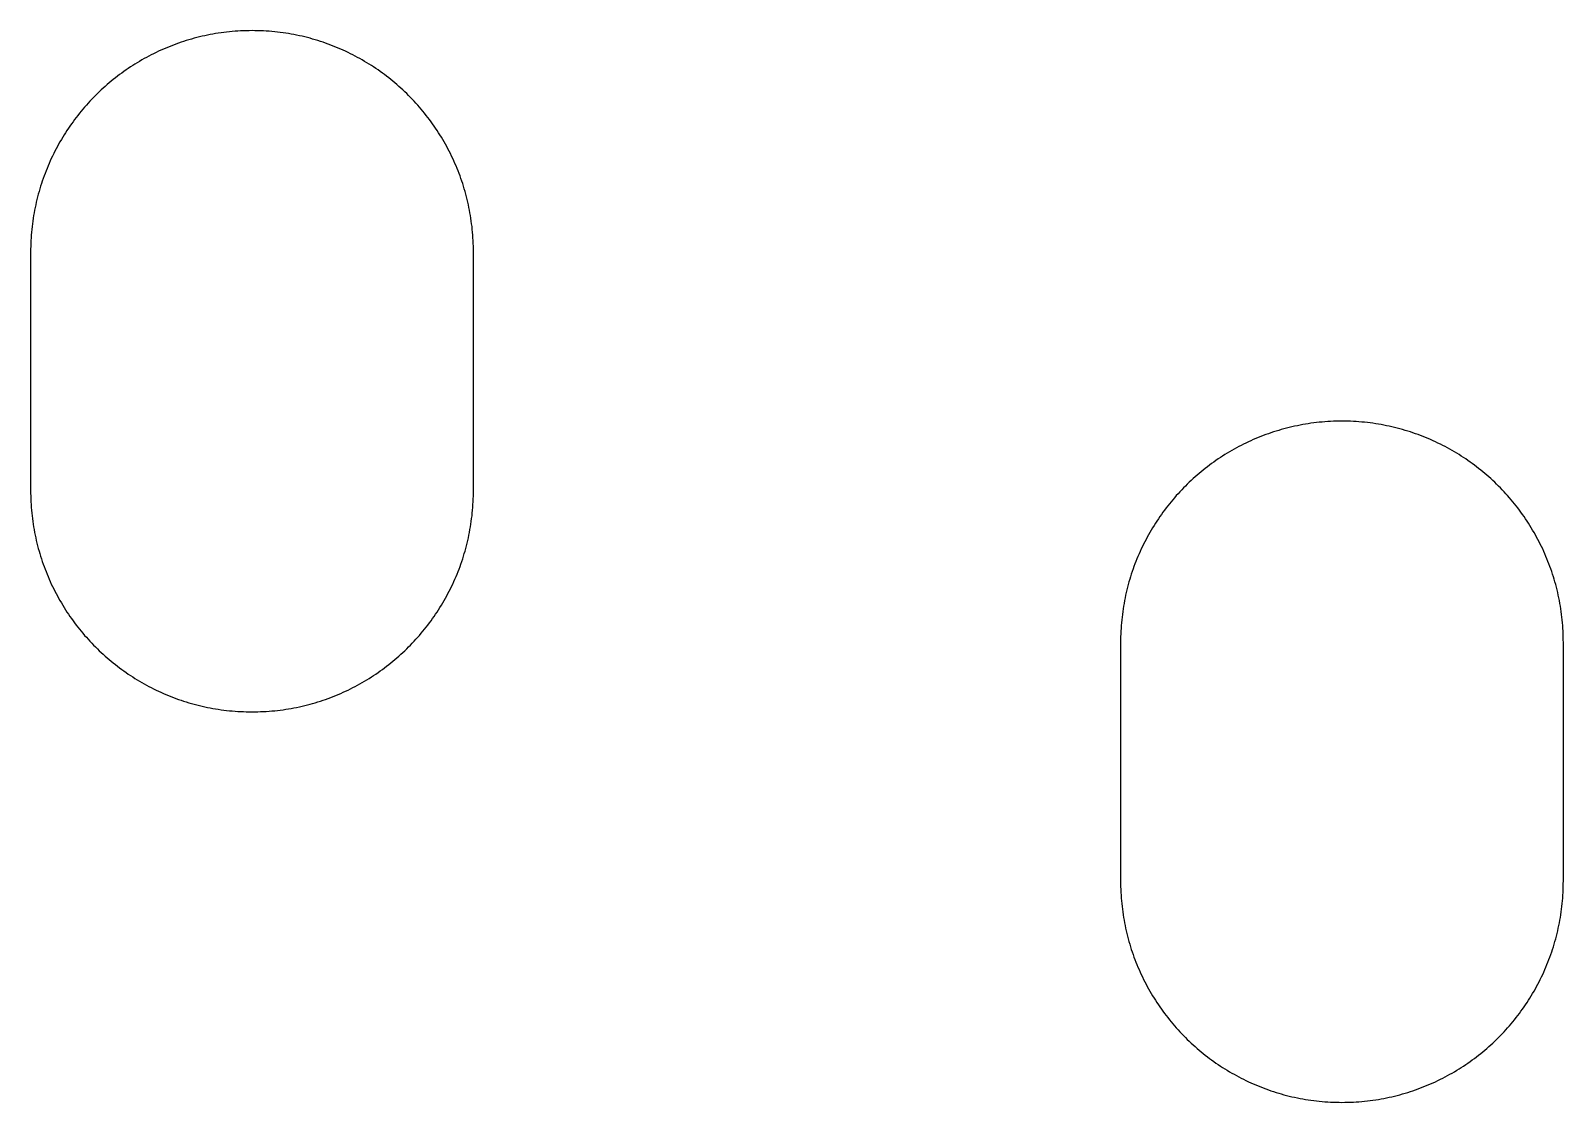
# Model space of a CAD drawing. Extents: x 1 to 174, y -78 to 96.
# Drawn here: x 126.38 to 171.38, y -78.19 to -46.73 of the extents above; entities that cross this region are included whole.
import ezdxf

# ---------------------------------------------------------------- set-up
doc = ezdxf.new("R2010")
doc.units = 0
doc.layers.add('LAYER_1', color=7, linetype='CONTINUOUS')

msp = doc.modelspace()

# ---------------------------------------------------------------- linework, layer by layer
at = {"layer": 'LAYER_1'}
for points in [[(139.379, -53.228), (139.378, -53.144), (139.377, -53.06), (139.374, -52.977), (139.37, -52.894), (139.366, -52.811), (139.36, -52.728), (139.353, -52.646), (139.345, -52.563), (139.337, -52.482), (139.327, -52.4), (139.316, -52.319), (139.304, -52.238), (139.291, -52.158), (139.277, -52.077), (139.263, -51.998), (139.247, -51.918), (139.23, -51.839), (139.212, -51.76), (139.194, -51.682), (139.174, -51.604), (139.154, -51.526), (139.132, -51.449), (139.11, -51.372), (139.087, -51.295), (139.063, -51.219), (139.037, -51.143), (139.011, -51.068), (138.985, -50.993), (138.957, -50.919), (138.928, -50.845), (138.899, -50.771), (138.868, -50.698), (138.837, -50.625), (138.805, -50.553), (138.772, -50.481), (138.738, -50.41), (138.703, -50.339), (138.668, -50.269), (138.632, -50.199), (138.594, -50.13), (138.556, -50.061), (138.518, -49.993), (138.478, -49.925), (138.438, -49.858), (138.397, -49.791), (138.355, -49.725), (138.312, -49.659), (138.269, -49.594), (138.225, -49.529), (138.18, -49.465), (138.134, -49.402), (138.088, -49.339), (138.04, -49.277), (137.993, -49.215), (137.944, -49.154), (137.895, -49.093), (137.845, -49.034), (137.794, -48.974), (137.742, -48.916), (137.69, -48.858), (137.638, -48.8), (137.584, -48.743), (137.53, -48.687), (137.475, -48.632), (137.42, -48.577), (137.364, -48.523), (137.307, -48.469), (137.249, -48.417), (137.191, -48.364), (137.133, -48.313), (137.073, -48.262), (137.014, -48.212), (136.953, -48.163), (136.892, -48.114), (136.83, -48.066), (136.768, -48.019), (136.705, -47.973), (136.642, -47.927), (136.578, -47.882), (136.513, -47.838), (136.448, -47.795), (136.382, -47.752), (136.316, -47.71), (136.249, -47.669), (136.182, -47.629), (136.114, -47.589), (136.046, -47.55), (135.977, -47.513), (135.908, -47.475), (135.838, -47.439), (135.768, -47.404), (135.697, -47.369), (135.626, -47.335), (135.554, -47.302), (135.482, -47.27), (135.409, -47.239), (135.336, -47.208), (135.262, -47.179), (135.188, -47.15), (135.114, -47.122), (135.039, -47.096), (134.964, -47.07), (134.888, -47.044), (134.812, -47.02), (134.735, -46.997), (134.658, -46.975), (134.581, -46.953), (134.503, -46.933), (134.425, -46.913), (134.347, -46.894), (134.268, -46.877), (134.189, -46.86), (134.109, -46.844), (134.03, -46.83), (133.949, -46.816), (133.869, -46.803), (133.788, -46.791), (133.707, -46.78), (133.625, -46.77), (133.544, -46.762), (133.461, -46.754), (133.379, -46.747), (133.296, -46.741), (133.213, -46.736), (133.13, -46.733), (133.047, -46.73), (132.963, -46.729), (132.879, -46.728), (132.795, -46.729), (132.711, -46.73), (132.628, -46.733), (132.544, -46.736), (132.461, -46.741), (132.379, -46.747), (132.296, -46.754), (132.214, -46.762), (132.133, -46.77), (132.051, -46.78), (131.97, -46.791), (131.889, -46.803), (131.809, -46.816), (131.728, -46.83), (131.648, -46.844), (131.569, -46.86), (131.49, -46.877), (131.411, -46.894), (131.333, -46.913), (131.254, -46.933), (131.177, -46.953), (131.099, -46.975), (131.023, -46.997), (130.946, -47.02), (130.87, -47.044), (130.794, -47.07), (130.719, -47.096), (130.644, -47.122), (130.57, -47.15), (130.496, -47.179), (130.422, -47.208), (130.349, -47.239), (130.276, -47.27), (130.204, -47.302), (130.132, -47.335), (130.061, -47.369), (129.99, -47.404), (129.92, -47.439), (129.85, -47.475), (129.781, -47.513), (129.712, -47.55), (129.644, -47.589), (129.576, -47.629), (129.508, -47.669), (129.442, -47.71), (129.375, -47.752), (129.31, -47.795), (129.245, -47.838), (129.18, -47.882), (129.116, -47.927), (129.053, -47.973), (128.99, -48.019), (128.928, -48.066), (128.866, -48.114), (128.805, -48.163), (128.744, -48.212), (128.684, -48.262), (128.625, -48.313), (128.567, -48.364), (128.508, -48.417), (128.451, -48.469), (128.394, -48.523), (128.338, -48.577), (128.283, -48.632), (128.228, -48.687), (128.174, -48.743), (128.12, -48.8), (128.068, -48.858), (128.015, -48.916), (127.964, -48.974), (127.913, -49.034), (127.863, -49.093), (127.814, -49.154), (127.765, -49.215), (127.717, -49.277), (127.67, -49.339), (127.624, -49.402), (127.578, -49.465), (127.533, -49.529), (127.489, -49.594), (127.446, -49.659), (127.403, -49.725), (127.361, -49.791), (127.32, -49.858), (127.28, -49.925), (127.24, -49.993), (127.201, -50.061), (127.163, -50.13), (127.126, -50.199), (127.09, -50.269), (127.055, -50.339), (127.02, -50.41), (126.986, -50.481), (126.953, -50.553), (126.921, -50.625), (126.89, -50.698), (126.859, -50.771), (126.83, -50.845), (126.801, -50.919), (126.773, -50.993), (126.746, -51.068), (126.72, -51.143), (126.695, -51.219), (126.671, -51.295), (126.648, -51.372), (126.626, -51.449), (126.604, -51.526), (126.584, -51.604), (126.564, -51.682), (126.545, -51.76), (126.528, -51.839), (126.511, -51.918), (126.495, -51.998), (126.48, -52.077), (126.467, -52.158), (126.454, -52.238), (126.442, -52.319), (126.431, -52.4), (126.421, -52.482), (126.412, -52.563), (126.405, -52.646), (126.398, -52.728), (126.392, -52.811), (126.387, -52.894), (126.384, -52.977), (126.381, -53.06), (126.379, -53.144), (126.379, -53.228), (126.379, -60.228), (126.379, -60.312), (126.381, -60.396), (126.384, -60.479), (126.387, -60.563), (126.392, -60.645), (126.398, -60.728), (126.405, -60.811), (126.412, -60.893), (126.421, -60.974), (126.431, -61.056), (126.442, -61.137), (126.454, -61.218), (126.467, -61.298), (126.48, -61.379), (126.495, -61.458), (126.511, -61.538), (126.528, -61.617), (126.545, -61.696), (126.564, -61.774), (126.584, -61.852), (126.604, -61.93), (126.626, -62.007), (126.648, -62.084), (126.671, -62.161), (126.695, -62.237), (126.72, -62.313), (126.746, -62.388), (126.773, -62.463), (126.801, -62.537), (126.83, -62.611), (126.859, -62.685), (126.89, -62.758), (126.921, -62.831), (126.953, -62.903), (126.986, -62.975), (127.02, -63.046), (127.055, -63.117), (127.09, -63.187), (127.126, -63.257), (127.163, -63.326), (127.201, -63.395), (127.24, -63.463), (127.28, -63.531), (127.32, -63.599), (127.361, -63.665), (127.403, -63.731), (127.446, -63.797), (127.489, -63.862), (127.533, -63.927), (127.578, -63.991), (127.624, -64.054), (127.67, -64.117), (127.717, -64.179), (127.765, -64.241), (127.814, -64.302), (127.863, -64.363), (127.913, -64.423), (127.964, -64.482), (128.015, -64.54), (128.068, -64.598), (128.12, -64.656), (128.174, -64.713), (128.228, -64.769), (128.283, -64.824), (128.338, -64.879), (128.394, -64.933), (128.451, -64.987), (128.508, -65.039), (128.567, -65.092), (128.625, -65.143), (128.684, -65.194), (128.744, -65.244), (128.805, -65.293), (128.866, -65.342), (128.928, -65.39), (128.99, -65.437), (129.053, -65.483), (129.116, -65.529), (129.18, -65.574), (129.245, -65.618), (129.31, -65.661), (129.375, -65.704), (129.442, -65.746), (129.508, -65.787), (129.576, -65.827), (129.644, -65.867), (129.712, -65.906), (129.781, -65.944), (129.85, -65.981), (129.92, -66.017), (129.99, -66.052), (130.061, -66.087), (130.132, -66.121), (130.204, -66.154), (130.276, -66.186), (130.349, -66.217), (130.422, -66.248), (130.496, -66.277), (130.57, -66.306), (130.644, -66.334), (130.719, -66.361), (130.794, -66.387), (130.87, -66.412), (130.946, -66.436), (131.023, -66.459), (131.099, -66.481), (131.177, -66.503), (131.254, -66.523), (131.333, -66.543), (131.411, -66.562), (131.49, -66.579), (131.569, -66.596), (131.648, -66.612), (131.728, -66.627), (131.809, -66.64), (131.889, -66.653), (131.97, -66.665), (132.051, -66.676), (132.133, -66.686), (132.214, -66.694), (132.296, -66.702), (132.379, -66.709), (132.461, -66.715), (132.544, -66.72), (132.628, -66.723), (132.711, -66.726), (132.795, -66.728), (132.879, -66.728), (132.963, -66.728), (133.047, -66.726), (133.13, -66.723), (133.213, -66.72), (133.296, -66.715), (133.379, -66.709), (133.461, -66.702), (133.544, -66.694), (133.625, -66.686), (133.707, -66.676), (133.788, -66.665), (133.869, -66.653), (133.949, -66.64), (134.03, -66.627), (134.109, -66.612), (134.189, -66.596), (134.268, -66.579), (134.347, -66.562), (134.425, -66.543), (134.503, -66.523), (134.581, -66.503), (134.658, -66.481), (134.735, -66.459), (134.812, -66.436), (134.888, -66.412), (134.964, -66.387), (135.039, -66.361), (135.114, -66.334), (135.188, -66.306), (135.262, -66.277), (135.336, -66.248), (135.409, -66.217), (135.482, -66.186), (135.554, -66.154), (135.626, -66.121), (135.697, -66.087), (135.768, -66.052), (135.838, -66.017), (135.908, -65.981), (135.977, -65.944), (136.046, -65.906), (136.114, -65.867), (136.182, -65.827), (136.249, -65.787), (136.316, -65.746), (136.382, -65.704), (136.448, -65.661), (136.513, -65.618), (136.578, -65.574), (136.642, -65.529), (136.705, -65.483), (136.768, -65.437), (136.83, -65.39), (136.892, -65.342), (136.953, -65.293), (137.014, -65.244), (137.073, -65.194), (137.133, -65.143), (137.191, -65.092), (137.249, -65.039), (137.307, -64.987), (137.364, -64.933), (137.42, -64.879), (137.475, -64.824), (137.53, -64.769), (137.584, -64.713), (137.638, -64.656), (137.69, -64.598), (137.742, -64.54), (137.794, -64.482), (137.845, -64.423), (137.895, -64.363), (137.944, -64.302), (137.993, -64.241), (138.04, -64.179), (138.088, -64.117), (138.134, -64.054), (138.18, -63.991), (138.225, -63.927), (138.269, -63.862), (138.312, -63.797), (138.355, -63.731), (138.397, -63.665), (138.438, -63.599), (138.478, -63.531), (138.518, -63.463), (138.556, -63.395), (138.594, -63.326), (138.632, -63.257), (138.668, -63.187), (138.703, -63.117), (138.738, -63.046), (138.772, -62.975), (138.805, -62.903), (138.837, -62.831), (138.868, -62.758), (138.899, -62.685), (138.928, -62.611), (138.957, -62.537), (138.985, -62.463), (139.011, -62.388), (139.037, -62.313), (139.063, -62.237), (139.087, -62.161), (139.11, -62.084), (139.132, -62.007), (139.154, -61.93), (139.174, -61.852), (139.194, -61.774), (139.212, -61.696), (139.23, -61.617), (139.247, -61.538), (139.263, -61.458), (139.277, -61.379), (139.291, -61.298), (139.304, -61.218), (139.316, -61.137), (139.327, -61.056), (139.337, -60.974), (139.345, -60.893), (139.353, -60.811), (139.36, -60.728), (139.366, -60.645), (139.37, -60.563), (139.374, -60.479), (139.377, -60.396), (139.378, -60.312), (139.379, -60.228)], [(171.379, -64.694), (171.378, -64.61), (171.377, -64.526), (171.374, -64.442), (171.37, -64.359), (171.366, -64.276), (171.36, -64.194), (171.353, -64.111), (171.345, -64.029), (171.337, -63.947), (171.327, -63.866), (171.316, -63.785), (171.304, -63.704), (171.291, -63.623), (171.277, -63.543), (171.263, -63.463), (171.247, -63.384), (171.23, -63.305), (171.213, -63.226), (171.194, -63.147), (171.174, -63.069), (171.154, -62.992), (171.132, -62.914), (171.11, -62.837), (171.087, -62.761), (171.063, -62.685), (171.037, -62.609), (171.011, -62.534), (170.985, -62.459), (170.957, -62.384), (170.928, -62.31), (170.899, -62.237), (170.868, -62.164), (170.837, -62.091), (170.805, -62.019), (170.772, -61.947), (170.738, -61.876), (170.703, -61.805), (170.668, -61.735), (170.632, -61.665), (170.594, -61.595), (170.557, -61.527), (170.518, -61.458), (170.478, -61.391), (170.438, -61.323), (170.397, -61.256), (170.355, -61.19), (170.312, -61.125), (170.269, -61.06), (170.225, -60.995), (170.18, -60.931), (170.134, -60.868), (170.088, -60.805), (170.04, -60.742), (169.993, -60.681), (169.944, -60.62), (169.895, -60.559), (169.845, -60.499), (169.794, -60.44), (169.742, -60.381), (169.69, -60.323), (169.638, -60.266), (169.584, -60.209), (169.53, -60.153), (169.475, -60.098), (169.42, -60.043), (169.364, -59.989), (169.307, -59.935), (169.249, -59.882), (169.191, -59.83), (169.133, -59.779), (169.073, -59.728), (169.014, -59.678), (168.953, -59.629), (168.892, -59.58), (168.83, -59.532), (168.768, -59.485), (168.705, -59.439), (168.642, -59.393), (168.578, -59.348), (168.513, -59.304), (168.448, -59.26), (168.382, -59.218), (168.316, -59.176), (168.249, -59.135), (168.182, -59.094), (168.114, -59.055), (168.046, -59.016), (167.977, -58.978), (167.908, -58.941), (167.838, -58.905), (167.768, -58.869), (167.697, -58.835), (167.626, -58.801), (167.554, -58.768), (167.482, -58.736), (167.409, -58.705), (167.336, -58.674), (167.262, -58.645), (167.188, -58.616), (167.114, -58.588), (167.039, -58.561), (166.964, -58.535), (166.888, -58.51), (166.812, -58.486), (166.735, -58.463), (166.658, -58.44), (166.581, -58.419), (166.503, -58.398), (166.425, -58.379), (166.347, -58.36), (166.268, -58.342), (166.189, -58.326), (166.109, -58.31), (166.03, -58.295), (165.949, -58.281), (165.869, -58.269), (165.788, -58.257), (165.707, -58.246), (165.625, -58.236), (165.544, -58.227), (165.461, -58.219), (165.379, -58.213), (165.296, -58.207), (165.213, -58.202), (165.13, -58.198), (165.047, -58.196), (164.963, -58.194), (164.879, -58.194), (164.795, -58.194), (164.711, -58.196), (164.628, -58.198), (164.544, -58.202), (164.462, -58.207), (164.379, -58.213), (164.296, -58.219), (164.214, -58.227), (164.133, -58.236), (164.051, -58.246), (163.97, -58.257), (163.889, -58.269), (163.809, -58.281), (163.728, -58.295), (163.648, -58.31), (163.569, -58.326), (163.49, -58.342), (163.411, -58.36), (163.333, -58.379), (163.254, -58.398), (163.177, -58.419), (163.099, -58.44), (163.023, -58.463), (162.946, -58.486), (162.87, -58.51), (162.794, -58.535), (162.719, -58.561), (162.644, -58.588), (162.57, -58.616), (162.496, -58.645), (162.422, -58.674), (162.349, -58.705), (162.276, -58.736), (162.204, -58.768), (162.132, -58.801), (162.061, -58.835), (161.99, -58.869), (161.92, -58.905), (161.85, -58.941), (161.781, -58.978), (161.712, -59.016), (161.644, -59.055), (161.576, -59.094), (161.508, -59.135), (161.442, -59.176), (161.376, -59.218), (161.31, -59.26), (161.245, -59.304), (161.18, -59.348), (161.116, -59.393), (161.053, -59.439), (160.99, -59.485), (160.928, -59.532), (160.866, -59.58), (160.805, -59.629), (160.744, -59.678), (160.684, -59.728), (160.625, -59.779), (160.567, -59.83), (160.508, -59.882), (160.451, -59.935), (160.394, -59.989), (160.338, -60.043), (160.283, -60.098), (160.228, -60.153), (160.174, -60.209), (160.12, -60.266), (160.068, -60.323), (160.015, -60.381), (159.964, -60.44), (159.913, -60.499), (159.863, -60.559), (159.814, -60.62), (159.765, -60.681), (159.717, -60.742), (159.67, -60.805), (159.624, -60.868), (159.578, -60.931), (159.533, -60.995), (159.489, -61.06), (159.446, -61.125), (159.403, -61.19), (159.361, -61.256), (159.32, -61.323), (159.28, -61.391), (159.24, -61.458), (159.201, -61.527), (159.163, -61.595), (159.126, -61.665), (159.09, -61.735), (159.055, -61.805), (159.02, -61.876), (158.986, -61.947), (158.953, -62.019), (158.921, -62.091), (158.89, -62.164), (158.859, -62.237), (158.83, -62.31), (158.801, -62.384), (158.773, -62.459), (158.746, -62.534), (158.72, -62.609), (158.695, -62.685), (158.671, -62.761), (158.648, -62.837), (158.626, -62.914), (158.604, -62.992), (158.584, -63.069), (158.564, -63.147), (158.545, -63.226), (158.528, -63.305), (158.511, -63.384), (158.495, -63.463), (158.48, -63.543), (158.467, -63.623), (158.454, -63.704), (158.442, -63.785), (158.431, -63.866), (158.421, -63.947), (158.413, -64.029), (158.405, -64.111), (158.398, -64.194), (158.392, -64.276), (158.387, -64.359), (158.384, -64.442), (158.381, -64.526), (158.379, -64.61), (158.379, -64.694), (158.379, -71.694), (158.379, -71.778), (158.381, -71.861), (158.384, -71.945), (158.387, -72.028), (158.392, -72.111), (158.398, -72.194), (158.405, -72.276), (158.413, -72.358), (158.421, -72.44), (158.431, -72.522), (158.442, -72.603), (158.454, -72.684), (158.467, -72.764), (158.48, -72.844), (158.495, -72.924), (158.511, -73.004), (158.528, -73.083), (158.545, -73.162), (158.564, -73.24), (158.584, -73.318), (158.604, -73.396), (158.626, -73.473), (158.648, -73.55), (158.671, -73.627), (158.695, -73.703), (158.72, -73.778), (158.746, -73.854), (158.773, -73.929), (158.801, -74.003), (158.83, -74.077), (158.859, -74.151), (158.89, -74.224), (158.921, -74.296), (158.953, -74.369), (158.986, -74.44), (159.02, -74.512), (159.055, -74.583), (159.09, -74.653), (159.126, -74.723), (159.163, -74.792), (159.201, -74.861), (159.24, -74.929), (159.28, -74.997), (159.32, -75.064), (159.361, -75.131), (159.403, -75.197), (159.446, -75.263), (159.489, -75.328), (159.533, -75.392), (159.578, -75.456), (159.624, -75.52), (159.67, -75.583), (159.717, -75.645), (159.765, -75.707), (159.814, -75.768), (159.863, -75.828), (159.913, -75.888), (159.964, -75.947), (160.015, -76.006), (160.068, -76.064), (160.12, -76.122), (160.174, -76.178), (160.228, -76.234), (160.283, -76.29), (160.338, -76.345), (160.394, -76.399), (160.451, -76.452), (160.508, -76.505), (160.567, -76.557), (160.625, -76.609), (160.684, -76.659), (160.744, -76.709), (160.805, -76.759), (160.866, -76.807), (160.928, -76.855), (160.99, -76.902), (161.053, -76.949), (161.116, -76.995), (161.18, -77.039), (161.245, -77.084), (161.31, -77.127), (161.376, -77.17), (161.442, -77.212), (161.508, -77.253), (161.576, -77.293), (161.644, -77.333), (161.712, -77.371), (161.781, -77.409), (161.85, -77.446), (161.92, -77.483), (161.99, -77.518), (162.061, -77.553), (162.132, -77.587), (162.204, -77.62), (162.276, -77.652), (162.349, -77.683), (162.422, -77.713), (162.496, -77.743), (162.57, -77.772), (162.644, -77.799), (162.719, -77.826), (162.794, -77.852), (162.87, -77.877), (162.946, -77.901), (163.023, -77.925), (163.099, -77.947), (163.177, -77.969), (163.254, -77.989), (163.333, -78.009), (163.411, -78.027), (163.49, -78.045), (163.569, -78.062), (163.648, -78.077), (163.728, -78.092), (163.809, -78.106), (163.889, -78.119), (163.97, -78.131), (164.051, -78.142), (164.133, -78.151), (164.214, -78.16), (164.296, -78.168), (164.379, -78.175), (164.462, -78.181), (164.544, -78.185), (164.628, -78.189), (164.711, -78.192), (164.795, -78.193), (164.879, -78.194), (164.963, -78.193), (165.047, -78.192), (165.13, -78.189), (165.213, -78.185), (165.296, -78.181), (165.379, -78.175), (165.461, -78.168), (165.544, -78.16), (165.625, -78.151), (165.707, -78.142), (165.788, -78.131), (165.869, -78.119), (165.949, -78.106), (166.03, -78.092), (166.109, -78.077), (166.189, -78.062), (166.268, -78.045), (166.347, -78.027), (166.425, -78.009), (166.503, -77.989), (166.581, -77.969), (166.658, -77.947), (166.735, -77.925), (166.812, -77.901), (166.888, -77.877), (166.964, -77.852), (167.039, -77.826), (167.114, -77.799), (167.188, -77.772), (167.262, -77.743), (167.336, -77.713), (167.409, -77.683), (167.482, -77.652), (167.554, -77.62), (167.626, -77.587), (167.697, -77.553), (167.768, -77.518), (167.838, -77.483), (167.908, -77.446), (167.977, -77.409), (168.046, -77.371), (168.114, -77.333), (168.182, -77.293), (168.249, -77.253), (168.316, -77.212), (168.382, -77.17), (168.448, -77.127), (168.513, -77.084), (168.578, -77.039), (168.642, -76.995), (168.705, -76.949), (168.768, -76.902), (168.83, -76.855), (168.892, -76.807), (168.953, -76.759), (169.014, -76.709), (169.073, -76.659), (169.133, -76.609), (169.191, -76.557), (169.249, -76.505), (169.307, -76.452), (169.364, -76.399), (169.42, -76.345), (169.475, -76.29), (169.53, -76.234), (169.584, -76.178), (169.638, -76.122), (169.69, -76.064), (169.742, -76.006), (169.794, -75.947), (169.845, -75.888), (169.895, -75.828), (169.944, -75.768), (169.993, -75.707), (170.04, -75.645), (170.088, -75.583), (170.134, -75.52), (170.18, -75.456), (170.225, -75.392), (170.269, -75.328), (170.312, -75.263), (170.355, -75.197), (170.397, -75.131), (170.438, -75.064), (170.478, -74.997), (170.518, -74.929), (170.557, -74.861), (170.594, -74.792), (170.632, -74.723), (170.668, -74.653), (170.703, -74.583), (170.738, -74.512), (170.772, -74.44), (170.805, -74.369), (170.837, -74.296), (170.868, -74.224), (170.899, -74.151), (170.928, -74.077), (170.957, -74.003), (170.985, -73.929), (171.011, -73.854), (171.037, -73.778), (171.063, -73.703), (171.087, -73.627), (171.11, -73.55), (171.132, -73.473), (171.154, -73.396), (171.174, -73.318), (171.194, -73.24), (171.213, -73.162), (171.23, -73.083), (171.247, -73.004), (171.263, -72.924), (171.277, -72.844), (171.291, -72.764), (171.304, -72.684), (171.316, -72.603), (171.327, -72.522), (171.337, -72.44), (171.345, -72.358), (171.353, -72.276), (171.36, -72.194), (171.366, -72.111), (171.37, -72.028), (171.374, -71.945), (171.377, -71.861), (171.378, -71.778), (171.379, -71.694)]]:
    msp.add_lwpolyline(points, close=True, dxfattribs=at)

doc.saveas('drawing.dxf')
